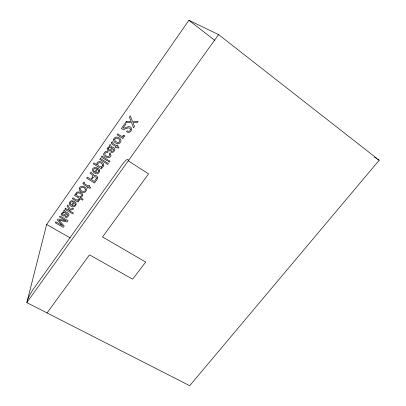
<?xml version="1.0" encoding="UTF-8"?>
<svg xmlns="http://www.w3.org/2000/svg" width="406" height="406" viewBox="0 0 406 406"><rect width="100%" height="100%" fill="white"/><g stroke="black" fill="none" stroke-linecap="round" stroke-linejoin="round"><path stroke-width="0.61" d="M26.821 302.617L46.644 224.482L188.912 20.3L218.56 34.586L379.179 160.238L189.698 385.7L26.821 302.617L218.56 34.586M47.05 312.935L89.487 254.821L132.65 279.176L145.693 262.073L102.525 236.967L148.576 173.905L128.271 160.806L128.179 159.984A10.739 2.091 -57.3 0 0 121.749 165.262L33.835 288.443A10.48 1.766 -59.9 0 0 27.172 301.247M46.644 224.482L70.304 237.926M374.444 157.112L376.545 158.502M377.6 159.198L379.179 160.238M188.912 20.3L214.911 40.473M99.668 170.459C98.288 179.807 86.097 166.983 96.679 167.556L96.049 168.449C93.893 167.617 92.355 171.012 94.725 171.921L97.501 167.962L99.181 169.327L99.668 170.459M109.899 154.772L109.899 155.32C109.077 157.751 105.783 156.3 104.941 154.63A1.441 1.365 7.1 0 1 104.9 153.524L106.118 152.478L107.468 152.671L108.097 151.773L106.905 151.397A2.4 2.274 7.1 0 0 105.393 151.631C98.232 157.411 115.324 160.644 109.899 152.93L109.27 153.828L109.899 154.772M114.69 139.73L115.294 141.283L118.004 142.628A1.604 1.538 6.3 0 0 119.237 142.201C121.978 139.644 115.4 136.01 114.69 139.73M70.147 203.228L70.238 203.913L71.395 205.126L74.08 201.305C78.911 202.959 74.465 209.186 70.933 206.187C67.315 204.781 69.868 199.371 73.258 200.919L72.654 201.782L71.025 201.965L70.147 203.228M97.694 177.483L97.445 178.868L94.583 183.05L86.62 178.153L87.315 177.158L90.741 179.269C93.598 176.711 93.273 174.824 90.046 173.26L91.086 172.144L91.355 172.768L93.578 174.407L93.908 175.788C95.324 174.996 97.349 175.91 97.694 177.483M130.514 129.138C130.747 130.93 128.489 131.98 127.195 130.757L126.52 131.717C129.006 134.081 133.153 130.417 131.234 127.728C128.951 124.667 125.764 128.763 123.033 128.118L125.921 124.003L124.992 123.383L121.364 128.56C124.307 131.559 128.448 125.297 130.514 129.138M103.834 164.978C103.921 166.369 102.642 167.566 101.277 167.556L102.048 168.038L101.424 168.921L93.304 163.821L93.943 162.907L96.927 164.785C95.902 160.035 103.652 161.146 103.834 164.978M79.236 188.673C78.997 191.048 81.743 192.627 83.854 192.49A2.847 2.619 6.1 0 0 85.564 191.708C89.472 187.811 80.261 183.37 79.236 188.673M82.677 195.037L81.829 196.971L80.246 197.6L83.129 199.326L82.525 200.178L74.537 195.398L75.11 194.581L75.856 195.032C74.592 190.434 82.428 191.267 82.677 195.037M62.565 213.886L62.681 214.667L63.838 215.119L66.203 213.241C65.117 212.15 63.118 212.374 62.565 213.886M113.624 139.593C113.299 142.024 116.014 143.825 118.222 143.699A2.893 2.776 6.4 0 0 119.973 142.892C124.109 138.908 114.756 133.97 113.624 139.593M82.981 183.339L83.773 184.603L87.62 186.948L87.112 187.663L87.909 188.151L88.417 187.435L90.03 188.42L90.665 187.516L89.051 186.532L89.645 185.684L88.853 185.202L88.254 186.044L84.458 183.73L84.184 183.294L84.605 182.604L83.834 182.132L82.981 183.339M108.311 148.647L108.402 149.489C109.808 151.037 110.899 148.586 112.046 148.012C110.96 146.779 108.874 147.073 108.311 148.647M111.325 142.882L112.102 144.216L115.954 146.713L115.426 147.459L116.223 147.977L116.75 147.231L118.364 148.281L119.029 147.342L117.41 146.292L118.034 145.414L117.238 144.896L116.613 145.774L112.817 143.308L112.548 142.846L112.985 142.125L112.213 141.623L111.325 142.882M61.443 213.942C61.291 217.271 65.939 216.251 66.731 213.81L67.817 214.261L67.843 215.15L66.741 216.357L65.62 216.236L65.051 217.043L65.584 217.281L66.543 217.408L67.741 216.834L68.847 215.281L68.969 214.079L68.203 213.186L64.853 211.232L64.64 210.907L64.955 210.475L64.229 210.054L63.529 211.039L64.046 211.922L62.25 212.688L61.443 213.942M107.159 148.687C106.834 152.235 111.751 151.286 112.563 148.637L113.655 149.139L113.655 150.103L112.782 151.245L111.351 151.235L110.747 152.098C112.711 153.498 115.065 150.961 114.842 148.966C114.533 146.997 109.534 146.891 110.858 145.003L110.138 144.531L109.823 144.81L109.387 145.581L109.884 146.551L108.026 147.342L107.159 148.687M102.713 165.191C102.342 168.353 97.161 166.313 97.704 163.806C98.734 161.426 102.403 163.171 102.713 165.191M76.582 193.982C76.206 196.245 80.332 198.158 81.454 195.783C81.946 193.53 77.561 191.465 76.582 193.982M85.483 189.81L84.824 191.064A1.578 1.451 6 0 1 83.616 191.48C76.12 190.181 83.463 183.664 85.483 189.81M75.252 204.309C75.095 205.746 73.313 206.284 72.187 205.563L74.222 202.665L75.059 203.518L75.252 204.309M98.633 171.104C98.475 172.56 96.669 173.154 95.517 172.377L97.623 169.383L98.455 170.276L98.633 171.104M96.476 178.163L94.359 181.497L91.644 179.822C91.893 177.615 95.831 174.885 96.476 178.163M78.937 199.016C77.531 201.589 74.374 198.564 72.877 197.773L72.258 198.651L78.069 202.112L78.657 201.28L77.653 200.681L79.337 200.361L79.962 199.63L78.937 199.016M123.845 135.239C122.399 137.954 119.171 134.726 117.699 133.792L117.04 134.731L122.861 138.563L123.485 137.675L122.485 137.015L124.211 136.695L124.875 135.919L123.845 135.239M55.962 221.909L55.328 222.818L63.275 227.37L64.229 226.02L58.931 220.143L67.061 222.016L68.01 220.671L60.058 216.068L59.418 216.977L66.148 220.839L58.022 218.966L57.363 219.915L62.656 225.782L55.962 221.909M65.427 208.4L64.843 209.237L72.796 213.896L73.384 213.064L68.776 210.359L72.811 209.572L73.593 208.461L70.03 209.166L67.863 204.923L67.081 206.04L68.878 209.389L67.614 209.679L65.427 208.4M100.404 158.482L99.759 159.401L107.727 164.445L108.366 163.537L100.404 158.482M102.023 156.168L101.368 157.102L107.159 160.786L107.813 159.857L102.023 156.168M126.378 121.404L125.49 122.673L131.539 122.648L133.584 127.844L134.508 126.535L132.858 122.516L137.279 122.607L138.162 121.358L132.457 121.343L130.285 115.832L129.362 117.146L131.179 121.465L126.378 121.404M108.889 160.543L108.235 161.471L109.336 162.167L109.99 161.243L108.889 160.543"/></g></svg>
